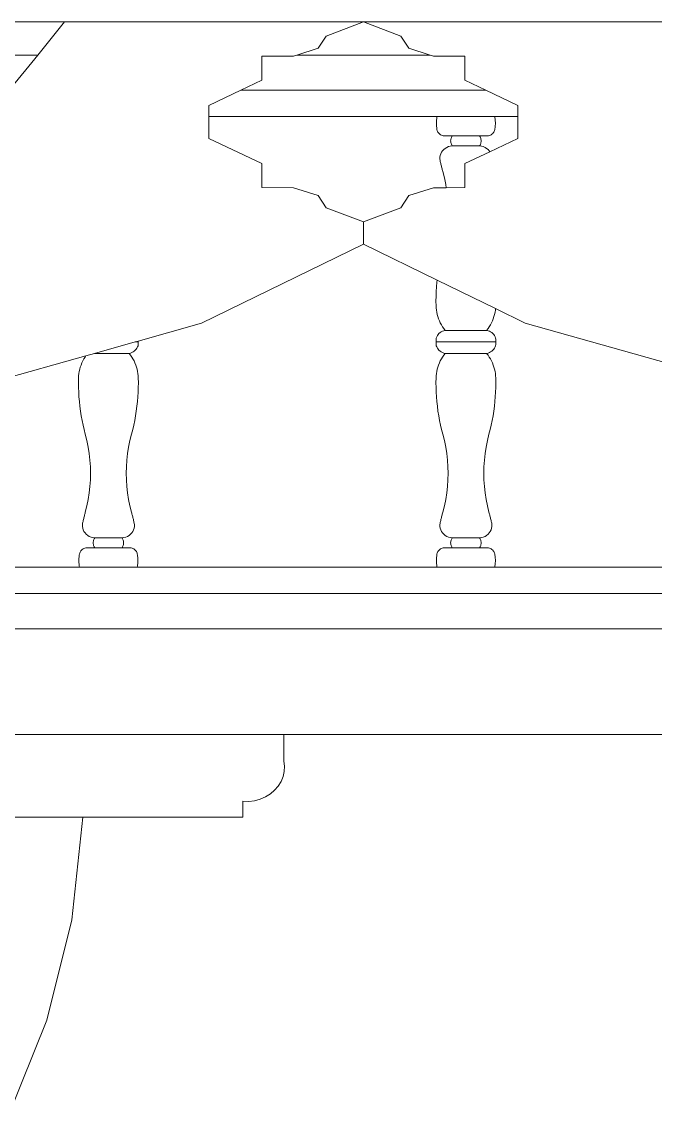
# Model space of a CAD drawing. Header units: inches. Extents: x 16.2 to 49.2, y 7.1 to 20.7.
# Drawn here: x 31.9065 to 32.1113, y 17.7661 to 18.1206 of the extents above; entities that cross this region are included whole.
import ezdxf

# ---------------------------------------------------------------- set-up
doc = ezdxf.new("R2010")
doc.units = ezdxf.units.IN
doc.header["$MEASUREMENT"] = 0
doc.layers.add('0inne_gulv', color=252, linetype='Continuous', lineweight=13)

# ---------------------------------------------------------------- blocks, each defined once
blk = doc.blocks.new('DEREK SMALL HOUSE fr')
for p, q in [((-2.02732, -0.07881), (-1.79623, -0.07881)), ((-2.02732, -0.07881), (-1.79623, -0.07881)), ((-1.80494, -0.08953), (-1.79623, -0.07881)), ((-1.79623, -0.07881), (-1.69956, -0.07881)), ((-1.71162, -0.08341), (-1.69956, -0.07881)), ((-1.69956, -0.07881), (-1.60288, -0.07881)), ((-1.68749, -0.08341), (-1.69956, -0.07881)), ((-1.71419, -0.08735), (-1.71162, -0.08341)), ((-1.68492, -0.08735), (-1.68749, -0.08341)), ((-1.72113, -0.08953), (-1.71419, -0.08735)), ((-1.67798, -0.08953), (-1.68492, -0.08735)), ((-2.01861, -0.08953), (-1.80494, -0.08953)), ((-1.81421, -0.10093), (-1.80494, -0.08953)), ((-1.7324, -0.08993), (-1.72221, -0.08987)), ((-1.7324, -0.09771), (-1.7324, -0.08993)), ((-1.72221, -0.08987), (-1.72113, -0.08953)), ((-1.72113, -0.08953), (-1.67798, -0.08953)), ((-1.6769, -0.08987), (-1.67798, -0.08953)), ((-1.66671, -0.08993), (-1.6769, -0.08987)), ((-1.66671, -0.09771), (-1.66671, -0.08993)), ((-1.73917, -0.10093), (-1.7324, -0.09771)), ((-1.65994, -0.10093), (-1.66671, -0.09771)), ((-1.74954, -0.10586), (-1.73917, -0.10093)), ((-1.73917, -0.10093), (-1.65994, -0.10093)), ((-1.64958, -0.10586), (-1.65994, -0.10093)), ((-1.74954, -0.10948), (-1.74954, -0.10586)), ((-1.64958, -0.10948), (-1.64958, -0.10586)), ((-1.74954, -0.1165), (-1.74954, -0.10948)), ((-1.74954, -0.10948), (-1.67576, -0.10948)), ((-1.67586, -0.11018), (-1.67582, -0.10983)), ((-1.67582, -0.10983), (-1.67576, -0.10948)), ((-1.65706, -0.10948), (-1.67576, -0.10948)), ((-1.657, -0.10983), (-1.65706, -0.10948)), ((-1.65706, -0.10948), (-1.64958, -0.10948)), ((-1.65696, -0.11018), (-1.657, -0.10983)), ((-1.64958, -0.1165), (-1.64958, -0.10948)), ((-1.67595, -0.1116), (-1.67594, -0.11125)), ((-1.67594, -0.11195), (-1.67595, -0.1116)), ((-1.67594, -0.11125), (-1.67593, -0.11089)), ((-1.67593, -0.11231), (-1.67594, -0.11195)), ((-1.67593, -0.11089), (-1.6759, -0.11054)), ((-1.6759, -0.11266), (-1.67593, -0.11231)), ((-1.6759, -0.11054), (-1.67586, -0.11018)), ((-1.67586, -0.11302), (-1.6759, -0.11266)), ((-1.67582, -0.11337), (-1.67586, -0.11302)), ((-1.67576, -0.11372), (-1.67582, -0.11337)), ((-1.65706, -0.11372), (-1.657, -0.11337)), ((-1.657, -0.11337), (-1.65696, -0.11302)), ((-1.65692, -0.11054), (-1.65696, -0.11018)), ((-1.65696, -0.11302), (-1.65692, -0.11266)), ((-1.6569, -0.11089), (-1.65692, -0.11054)), ((-1.65692, -0.11266), (-1.6569, -0.11231)), ((-1.65688, -0.11125), (-1.6569, -0.11089)), ((-1.6569, -0.11231), (-1.65688, -0.11195)), ((-1.65687, -0.1116), (-1.65688, -0.11125)), ((-1.65688, -0.11195), (-1.65687, -0.1116)), ((-1.7324, -0.12464), (-1.74954, -0.1165)), ((-1.67569, -0.11399), (-1.67576, -0.11372)), ((-1.67559, -0.11426), (-1.67569, -0.11399)), ((-1.67545, -0.11451), (-1.67559, -0.11426)), ((-1.67528, -0.11475), (-1.67545, -0.11451)), ((-1.67508, -0.11497), (-1.67528, -0.11475)), ((-1.67486, -0.11516), (-1.67508, -0.11497)), ((-1.67461, -0.11533), (-1.67486, -0.11516)), ((-1.67434, -0.11547), (-1.67461, -0.11533)), ((-1.67405, -0.11559), (-1.67434, -0.11547)), ((-1.67375, -0.11567), (-1.67405, -0.11559)), ((-1.67344, -0.11572), (-1.67375, -0.11567)), ((-1.67312, -0.11573), (-1.67344, -0.11572)), ((-1.67084, -0.11573), (-1.67312, -0.11573)), ((-1.67133, -0.11705), (-1.67129, -0.11677)), ((-1.67129, -0.11677), (-1.67122, -0.1165)), ((-1.67122, -0.1165), (-1.67112, -0.11623)), ((-1.67112, -0.11623), (-1.67099, -0.11598)), ((-1.67099, -0.11598), (-1.67084, -0.11573)), ((-1.67084, -0.11573), (-1.66198, -0.11573)), ((-1.66183, -0.11598), (-1.66198, -0.11573)), ((-1.66198, -0.11573), (-1.6597, -0.11573)), ((-1.66171, -0.11623), (-1.66183, -0.11598)), ((-1.66161, -0.1165), (-1.66171, -0.11623)), ((-1.66154, -0.11677), (-1.66161, -0.1165)), ((-1.66149, -0.11705), (-1.66154, -0.11677)), ((-1.6597, -0.11573), (-1.65938, -0.11572)), ((-1.65938, -0.11572), (-1.65908, -0.11567)), ((-1.65908, -0.11567), (-1.65877, -0.11559)), ((-1.65877, -0.11559), (-1.65849, -0.11547)), ((-1.65864, -0.12081), (-1.64958, -0.1165)), ((-1.65849, -0.11547), (-1.65822, -0.11533)), ((-1.65822, -0.11533), (-1.65797, -0.11516)), ((-1.65797, -0.11516), (-1.65774, -0.11497)), ((-1.65774, -0.11497), (-1.65754, -0.11475)), ((-1.65754, -0.11475), (-1.65737, -0.11451)), ((-1.65737, -0.11451), (-1.65723, -0.11426)), ((-1.65723, -0.11426), (-1.65713, -0.11399)), ((-1.65713, -0.11399), (-1.65706, -0.11372)), ((-1.67397, -0.12052), (-1.67357, -0.1201)), ((-1.67357, -0.1201), (-1.67311, -0.11973)), ((-1.67311, -0.11973), (-1.67259, -0.11942)), ((-1.67259, -0.11942), (-1.67204, -0.11918)), ((-1.67204, -0.11918), (-1.67145, -0.11901)), ((-1.67145, -0.11901), (-1.67084, -0.11891)), ((-1.67134, -0.11732), (-1.67133, -0.11705)), ((-1.67133, -0.1176), (-1.67134, -0.11732)), ((-1.67129, -0.11788), (-1.67133, -0.1176)), ((-1.67122, -0.11815), (-1.67129, -0.11788)), ((-1.67112, -0.11841), (-1.67122, -0.11815)), ((-1.67099, -0.11867), (-1.67112, -0.11841)), ((-1.67084, -0.11891), (-1.67099, -0.11867)), ((-1.67084, -0.11891), (-1.66198, -0.11891)), ((-1.66198, -0.11891), (-1.66183, -0.11867)), ((-1.66137, -0.11901), (-1.66198, -0.11891)), ((-1.66183, -0.11867), (-1.66171, -0.11841)), ((-1.66171, -0.11841), (-1.66161, -0.11815)), ((-1.66161, -0.11815), (-1.66154, -0.11788)), ((-1.66154, -0.11788), (-1.66149, -0.1176)), ((-1.66148, -0.11732), (-1.66149, -0.11705)), ((-1.66149, -0.1176), (-1.66148, -0.11732)), ((-1.66079, -0.11918), (-1.66137, -0.11901)), ((-1.66023, -0.11942), (-1.66079, -0.11918)), ((-1.65971, -0.11973), (-1.66023, -0.11942)), ((-1.65925, -0.1201), (-1.65971, -0.11973)), ((-1.65885, -0.12052), (-1.65925, -0.1201)), ((-1.67484, -0.12313), (-1.67483, -0.12257)), ((-1.67476, -0.12368), (-1.67484, -0.12313)), ((-1.67483, -0.12257), (-1.67474, -0.12202)), ((-1.67469, -0.12398), (-1.67476, -0.12368)), ((-1.67474, -0.12202), (-1.67456, -0.12149)), ((-1.67462, -0.12427), (-1.67469, -0.12398)), ((-1.67456, -0.12149), (-1.6743, -0.12099)), ((-1.6743, -0.12099), (-1.67397, -0.12052)), ((-1.66671, -0.12464), (-1.65864, -0.12081)), ((-1.65864, -0.12081), (-1.65885, -0.12052)), ((-1.7324, -0.12464), (-1.7324, -0.13243)), ((-1.67455, -0.12457), (-1.67462, -0.12427)), ((-1.67448, -0.12486), (-1.67455, -0.12457)), ((-1.67441, -0.12516), (-1.67448, -0.12486)), ((-1.67434, -0.12546), (-1.67441, -0.12516)), ((-1.67427, -0.12575), (-1.67434, -0.12546)), ((-1.67419, -0.12605), (-1.67427, -0.12575)), ((-1.67411, -0.12634), (-1.67419, -0.12605)), ((-1.67404, -0.12664), (-1.67411, -0.12634)), ((-1.67396, -0.12693), (-1.67404, -0.12664)), ((-1.67388, -0.12723), (-1.67396, -0.12693)), ((-1.67337, -0.1293), (-1.67388, -0.12723)), ((-1.66671, -0.12464), (-1.66671, -0.13243)), ((-1.67295, -0.13139), (-1.67337, -0.1293)), ((-1.7324, -0.13243), (-1.72221, -0.13249)), ((-1.72221, -0.13249), (-1.71419, -0.13501)), ((-1.6769, -0.13249), (-1.68492, -0.13501)), ((-1.67278, -0.13247), (-1.6769, -0.13249)), ((-1.67278, -0.13247), (-1.67295, -0.13139)), ((-1.66671, -0.13243), (-1.67278, -0.13247)), ((-1.71419, -0.13501), (-1.71162, -0.13895)), ((-1.68492, -0.13501), (-1.68749, -0.13895)), ((-1.71162, -0.13895), (-1.69956, -0.14354)), ((-1.68749, -0.13895), (-1.69956, -0.14354)), ((-1.69956, -0.1507), (-1.69956, -0.14354)), ((-1.7519, -0.1763), (-1.69956, -0.1507)), ((-1.69956, -0.1507), (-1.67573, -0.16235)), ((-1.67593, -0.16455), (-1.6758, -0.16302)), ((-1.6758, -0.16302), (-1.67573, -0.16235)), ((-1.67573, -0.16235), (-1.65681, -0.1716)), ((-1.67608, -0.16761), (-1.67602, -0.16608)), ((-1.67602, -0.16608), (-1.67593, -0.16455)), ((-1.67609, -0.16914), (-1.67608, -0.16761)), ((-1.67607, -0.17067), (-1.67609, -0.16914)), ((-1.67604, -0.17138), (-1.67607, -0.17067)), ((-1.67596, -0.17209), (-1.67604, -0.17138)), ((-1.67584, -0.17279), (-1.67596, -0.17209)), ((-1.67569, -0.17349), (-1.67584, -0.17279)), ((-1.6755, -0.17418), (-1.67569, -0.17349)), ((-1.65733, -0.17418), (-1.65713, -0.17349)), ((-1.65713, -0.17349), (-1.65698, -0.17279)), ((-1.65698, -0.17279), (-1.65686, -0.17209)), ((-1.65686, -0.17209), (-1.65681, -0.1716)), ((-1.64721, -0.1763), (-1.65681, -0.1716)), ((-1.7519, -0.1763), (-1.77241, -0.18209)), ((-1.67527, -0.17486), (-1.6755, -0.17418)), ((-1.675, -0.17553), (-1.67527, -0.17486)), ((-1.67469, -0.17618), (-1.675, -0.17553)), ((-1.67435, -0.17683), (-1.67469, -0.17618)), ((-1.67398, -0.17745), (-1.67435, -0.17683)), ((-1.65885, -0.17745), (-1.65847, -0.17683)), ((-1.65847, -0.17683), (-1.65813, -0.17618)), ((-1.65813, -0.17618), (-1.65782, -0.17553)), ((-1.65782, -0.17553), (-1.65756, -0.17486)), ((-1.65756, -0.17486), (-1.65733, -0.17418)), ((-1.64721, -0.1763), (-1.57476, -0.19675)), ((-1.67598, -0.18112), (-1.67585, -0.18072)), ((-1.67585, -0.18072), (-1.67565, -0.18034)), ((-1.67565, -0.18034), (-1.67541, -0.17998)), ((-1.67541, -0.17998), (-1.67512, -0.17966)), ((-1.67512, -0.17966), (-1.67478, -0.17937)), ((-1.67478, -0.17937), (-1.67441, -0.17912)), ((-1.67441, -0.17912), (-1.67401, -0.17892)), ((-1.67401, -0.17892), (-1.67357, -0.17876)), ((-1.67357, -0.17806), (-1.67398, -0.17745)), ((-1.67312, -0.17865), (-1.67357, -0.17806)), ((-1.67357, -0.17876), (-1.67312, -0.17865)), ((-1.67312, -0.17865), (-1.6597, -0.17865)), ((-1.6597, -0.17865), (-1.65926, -0.17806)), ((-1.65925, -0.17876), (-1.6597, -0.17865)), ((-1.65926, -0.17806), (-1.65885, -0.17745)), ((-1.65882, -0.17892), (-1.65925, -0.17876)), ((-1.65841, -0.17912), (-1.65882, -0.17892)), ((-1.65804, -0.17937), (-1.65841, -0.17912)), ((-1.6577, -0.17966), (-1.65804, -0.17937)), ((-1.65741, -0.17998), (-1.6577, -0.17966)), ((-1.65717, -0.18034), (-1.65741, -0.17998)), ((-1.65698, -0.18072), (-1.65717, -0.18034)), ((-1.65684, -0.18112), (-1.65698, -0.18072)), ((-1.77338, -0.18236), (-1.78653, -0.18608)), ((-1.77241, -0.18209), (-1.77338, -0.18236)), ((-1.77338, -0.18236), (-1.77243, -0.18236)), ((-1.77282, -0.18439), (-1.77263, -0.18401)), ((-1.77263, -0.18401), (-1.77249, -0.18361)), ((-1.77249, -0.18361), (-1.77242, -0.1832)), ((-1.77243, -0.18236), (-1.77241, -0.18209)), ((-1.7724, -0.18278), (-1.77243, -0.18236)), ((-1.77242, -0.1832), (-1.7724, -0.18278)), ((-1.67608, -0.18195), (-1.67606, -0.18153)), ((-1.67604, -0.18236), (-1.67608, -0.18195)), ((-1.67608, -0.18278), (-1.67604, -0.18236)), ((-1.67606, -0.1832), (-1.67608, -0.18278)), ((-1.67606, -0.18153), (-1.67598, -0.18112)), ((-1.67598, -0.18361), (-1.67606, -0.1832)), ((-1.67604, -0.18236), (-1.65678, -0.18236)), ((-1.67585, -0.18401), (-1.67598, -0.18361)), ((-1.67565, -0.18439), (-1.67585, -0.18401)), ((-1.65717, -0.18439), (-1.65698, -0.18401)), ((-1.65698, -0.18401), (-1.65684, -0.18361)), ((-1.65676, -0.18153), (-1.65684, -0.18112)), ((-1.65684, -0.18361), (-1.65676, -0.1832)), ((-1.65678, -0.18236), (-1.65674, -0.18195)), ((-1.65674, -0.18278), (-1.65678, -0.18236)), ((-1.65674, -0.18195), (-1.65676, -0.18153)), ((-1.65676, -0.1832), (-1.65674, -0.18278)), ((-1.78936, -0.18687), (-1.82435, -0.19675)), ((-1.79001, -0.1879), (-1.78963, -0.18727)), ((-1.78963, -0.18727), (-1.78936, -0.18687)), ((-1.78653, -0.18608), (-1.78936, -0.18687)), ((-1.78653, -0.18608), (-1.77535, -0.18608)), ((-1.77535, -0.18608), (-1.7749, -0.18597)), ((-1.77491, -0.18667), (-1.77535, -0.18608)), ((-1.7745, -0.18727), (-1.77491, -0.18667)), ((-1.7749, -0.18597), (-1.77447, -0.18581)), ((-1.77412, -0.1879), (-1.7745, -0.18727)), ((-1.77447, -0.18581), (-1.77406, -0.18561)), ((-1.77406, -0.18561), (-1.77369, -0.18536)), ((-1.77369, -0.18536), (-1.77336, -0.18507)), ((-1.77336, -0.18507), (-1.77306, -0.18474)), ((-1.77306, -0.18474), (-1.77282, -0.18439)), ((-1.67541, -0.18474), (-1.67565, -0.18439)), ((-1.67512, -0.18507), (-1.67541, -0.18474)), ((-1.67478, -0.18536), (-1.67512, -0.18507)), ((-1.67441, -0.18561), (-1.67478, -0.18536)), ((-1.67401, -0.18581), (-1.67441, -0.18561)), ((-1.67435, -0.1879), (-1.67398, -0.18727)), ((-1.67357, -0.18597), (-1.67401, -0.18581)), ((-1.67398, -0.18727), (-1.67357, -0.18667)), ((-1.67312, -0.18608), (-1.67357, -0.18597)), ((-1.67357, -0.18667), (-1.67312, -0.18608)), ((-1.67312, -0.18608), (-1.6597, -0.18608)), ((-1.6597, -0.18608), (-1.65925, -0.18597)), ((-1.65926, -0.18667), (-1.6597, -0.18608)), ((-1.65885, -0.18727), (-1.65926, -0.18667)), ((-1.65925, -0.18597), (-1.65882, -0.18581)), ((-1.65847, -0.1879), (-1.65885, -0.18727)), ((-1.65882, -0.18581), (-1.65841, -0.18561)), ((-1.65841, -0.18561), (-1.65804, -0.18536)), ((-1.65804, -0.18536), (-1.6577, -0.18507)), ((-1.6577, -0.18507), (-1.65741, -0.18474)), ((-1.65741, -0.18474), (-1.65717, -0.18439)), ((-1.7915, -0.19194), (-1.79134, -0.19124)), ((-1.79134, -0.19124), (-1.79115, -0.19055)), ((-1.79115, -0.19055), (-1.79092, -0.18987)), ((-1.79092, -0.18987), (-1.79065, -0.1892)), ((-1.79065, -0.1892), (-1.79035, -0.18854)), ((-1.79035, -0.18854), (-1.79001, -0.1879)), ((-1.77378, -0.18854), (-1.77412, -0.1879)), ((-1.77348, -0.1892), (-1.77378, -0.18854)), ((-1.77321, -0.18987), (-1.77348, -0.1892)), ((-1.77298, -0.19055), (-1.77321, -0.18987)), ((-1.77279, -0.19124), (-1.77298, -0.19055)), ((-1.77263, -0.19194), (-1.77279, -0.19124)), ((-1.67584, -0.19194), (-1.67569, -0.19124)), ((-1.67569, -0.19124), (-1.6755, -0.19055)), ((-1.6755, -0.19055), (-1.67527, -0.18987)), ((-1.67527, -0.18987), (-1.675, -0.1892)), ((-1.675, -0.1892), (-1.67469, -0.18854)), ((-1.67469, -0.18854), (-1.67435, -0.1879)), ((-1.65813, -0.18854), (-1.65847, -0.1879)), ((-1.65782, -0.1892), (-1.65813, -0.18854)), ((-1.65756, -0.18987), (-1.65782, -0.1892)), ((-1.65733, -0.19055), (-1.65756, -0.18987)), ((-1.65713, -0.19124), (-1.65733, -0.19055)), ((-1.65698, -0.19194), (-1.65713, -0.19124)), ((-1.79175, -0.19559), (-1.79173, -0.19406)), ((-1.79173, -0.19406), (-1.79169, -0.19335)), ((-1.79169, -0.19335), (-1.79161, -0.19264)), ((-1.79161, -0.19264), (-1.7915, -0.19194)), ((-1.77252, -0.19264), (-1.77263, -0.19194)), ((-1.77244, -0.19335), (-1.77252, -0.19264)), ((-1.7724, -0.19406), (-1.77244, -0.19335)), ((-1.77238, -0.19559), (-1.7724, -0.19406)), ((-1.67609, -0.19559), (-1.67607, -0.19406)), ((-1.67607, -0.19406), (-1.67604, -0.19335)), ((-1.67604, -0.19335), (-1.67596, -0.19264)), ((-1.67596, -0.19264), (-1.67584, -0.19194)), ((-1.65686, -0.19264), (-1.65698, -0.19194)), ((-1.65679, -0.19335), (-1.65686, -0.19264)), ((-1.65675, -0.19406), (-1.65679, -0.19335)), ((-1.65673, -0.19559), (-1.65675, -0.19406)), ((-1.79173, -0.19712), (-1.79175, -0.19559)), ((-1.79168, -0.19865), (-1.79173, -0.19712)), ((-1.77245, -0.19865), (-1.7724, -0.19712)), ((-1.7724, -0.19712), (-1.77238, -0.19559)), ((-1.67608, -0.19712), (-1.67609, -0.19559)), ((-1.67602, -0.19865), (-1.67608, -0.19712)), ((-1.6568, -0.19865), (-1.65675, -0.19712)), ((-1.65675, -0.19712), (-1.65673, -0.19559)), ((-1.79158, -0.20018), (-1.79168, -0.19865)), ((-1.79146, -0.2017), (-1.79158, -0.20018)), ((-1.79129, -0.20323), (-1.79146, -0.2017)), ((-1.77284, -0.20323), (-1.77267, -0.2017)), ((-1.77267, -0.2017), (-1.77255, -0.20018)), ((-1.77255, -0.20018), (-1.77245, -0.19865)), ((-1.67593, -0.20018), (-1.67602, -0.19865)), ((-1.6758, -0.2017), (-1.67593, -0.20018)), ((-1.67564, -0.20323), (-1.6758, -0.2017)), ((-1.65718, -0.20323), (-1.65702, -0.2017)), ((-1.65702, -0.2017), (-1.65689, -0.20018)), ((-1.65689, -0.20018), (-1.6568, -0.19865)), ((-1.79109, -0.20475), (-1.79129, -0.20323)), ((-1.79085, -0.20626), (-1.79109, -0.20475)), ((-1.77328, -0.20626), (-1.77304, -0.20475)), ((-1.77304, -0.20475), (-1.77284, -0.20323)), ((-1.67544, -0.20475), (-1.67564, -0.20323)), ((-1.6752, -0.20626), (-1.67544, -0.20475)), ((-1.65762, -0.20626), (-1.65739, -0.20475)), ((-1.65739, -0.20475), (-1.65718, -0.20323)), ((-1.79058, -0.20777), (-1.79085, -0.20626)), ((-1.79027, -0.20928), (-1.79058, -0.20777)), ((-1.77386, -0.20928), (-1.77355, -0.20777)), ((-1.77355, -0.20777), (-1.77328, -0.20626)), ((-1.67492, -0.20777), (-1.6752, -0.20626)), ((-1.67461, -0.20928), (-1.67492, -0.20777)), ((-1.65821, -0.20928), (-1.6579, -0.20777)), ((-1.6579, -0.20777), (-1.65762, -0.20626)), ((-1.78992, -0.21078), (-1.79027, -0.20928)), ((-1.78954, -0.21227), (-1.78992, -0.21078)), ((-1.78902, -0.21434), (-1.78954, -0.21227)), ((-1.77511, -0.21434), (-1.77459, -0.21227)), ((-1.77459, -0.21227), (-1.77421, -0.21078)), ((-1.77421, -0.21078), (-1.77386, -0.20928)), ((-1.67427, -0.21078), (-1.67461, -0.20928)), ((-1.67388, -0.21227), (-1.67427, -0.21078)), ((-1.67337, -0.21434), (-1.67388, -0.21227)), ((-1.65945, -0.21434), (-1.65894, -0.21227)), ((-1.65894, -0.21227), (-1.65856, -0.21078)), ((-1.65856, -0.21078), (-1.65821, -0.20928)), ((-1.78861, -0.21643), (-1.78902, -0.21434)), ((-1.77552, -0.21643), (-1.77511, -0.21434)), ((-1.67295, -0.21643), (-1.67337, -0.21434)), ((-1.65987, -0.21643), (-1.65945, -0.21434)), ((-1.78828, -0.21853), (-1.78861, -0.21643)), ((-1.78804, -0.22064), (-1.78828, -0.21853)), ((-1.77609, -0.22064), (-1.77585, -0.21853)), ((-1.77585, -0.21853), (-1.77552, -0.21643)), ((-1.67262, -0.21853), (-1.67295, -0.21643)), ((-1.67239, -0.22064), (-1.67262, -0.21853)), ((-1.66043, -0.22064), (-1.6602, -0.21853)), ((-1.6602, -0.21853), (-1.65987, -0.21643)), ((-1.7879, -0.22276), (-1.78804, -0.22064)), ((-1.78786, -0.22488), (-1.7879, -0.22276)), ((-1.77627, -0.22488), (-1.77623, -0.22276)), ((-1.77623, -0.22276), (-1.77609, -0.22064)), ((-1.67225, -0.22276), (-1.67239, -0.22064)), ((-1.6722, -0.22488), (-1.67225, -0.22276)), ((-1.66062, -0.22488), (-1.66057, -0.22276)), ((-1.66057, -0.22276), (-1.66043, -0.22064)), ((-1.7879, -0.22701), (-1.78786, -0.22488)), ((-1.77623, -0.22701), (-1.77627, -0.22488)), ((-1.67225, -0.22701), (-1.6722, -0.22488)), ((-1.66057, -0.22701), (-1.66062, -0.22488)), ((-1.78828, -0.23124), (-1.78804, -0.22913)), ((-1.78804, -0.22913), (-1.7879, -0.22701)), ((-1.77609, -0.22913), (-1.77623, -0.22701)), ((-1.77585, -0.23124), (-1.77609, -0.22913)), ((-1.67262, -0.23124), (-1.67239, -0.22913)), ((-1.67239, -0.22913), (-1.67225, -0.22701)), ((-1.66043, -0.22913), (-1.66057, -0.22701)), ((-1.6602, -0.23124), (-1.66043, -0.22913)), ((-1.78902, -0.23543), (-1.78861, -0.23334)), ((-1.78861, -0.23334), (-1.78828, -0.23124)), ((-1.77552, -0.23334), (-1.77585, -0.23124)), ((-1.77511, -0.23543), (-1.77552, -0.23334)), ((-1.67337, -0.23543), (-1.67295, -0.23334)), ((-1.67295, -0.23334), (-1.67262, -0.23124)), ((-1.65987, -0.23334), (-1.6602, -0.23124)), ((-1.65945, -0.23543), (-1.65987, -0.23334)), ((-1.78954, -0.2375), (-1.78902, -0.23543)), ((-1.77459, -0.2375), (-1.77511, -0.23543)), ((-1.67388, -0.2375), (-1.67337, -0.23543)), ((-1.65894, -0.2375), (-1.65945, -0.23543)), ((-1.79041, -0.24105), (-1.79034, -0.24075)), ((-1.79034, -0.24075), (-1.79027, -0.24046)), ((-1.79027, -0.24046), (-1.79021, -0.24016)), ((-1.79021, -0.24016), (-1.79014, -0.23986)), ((-1.79014, -0.23986), (-1.79006, -0.23957)), ((-1.79006, -0.23957), (-1.78999, -0.23927)), ((-1.78999, -0.23927), (-1.78992, -0.23898)), ((-1.78992, -0.23898), (-1.78984, -0.23868)), ((-1.78984, -0.23868), (-1.78977, -0.23839)), ((-1.78977, -0.23839), (-1.78969, -0.23809)), ((-1.78969, -0.23809), (-1.78961, -0.2378)), ((-1.78961, -0.2378), (-1.78954, -0.2375)), ((-1.77452, -0.2378), (-1.77459, -0.2375)), ((-1.77444, -0.23809), (-1.77452, -0.2378)), ((-1.77436, -0.23839), (-1.77444, -0.23809)), ((-1.77429, -0.23868), (-1.77436, -0.23839)), ((-1.77421, -0.23898), (-1.77429, -0.23868)), ((-1.77414, -0.23927), (-1.77421, -0.23898)), ((-1.77407, -0.23957), (-1.77414, -0.23927)), ((-1.77399, -0.23986), (-1.77407, -0.23957)), ((-1.77392, -0.24016), (-1.77399, -0.23986)), ((-1.77385, -0.24046), (-1.77392, -0.24016)), ((-1.77379, -0.24075), (-1.77385, -0.24046)), ((-1.77372, -0.24105), (-1.77379, -0.24075)), ((-1.67476, -0.24105), (-1.67469, -0.24075)), ((-1.67469, -0.24075), (-1.67462, -0.24046)), ((-1.67462, -0.24046), (-1.67455, -0.24016)), ((-1.67455, -0.24016), (-1.67448, -0.23986)), ((-1.67448, -0.23986), (-1.67441, -0.23957)), ((-1.67441, -0.23957), (-1.67434, -0.23927)), ((-1.67434, -0.23927), (-1.67427, -0.23898)), ((-1.67427, -0.23898), (-1.67419, -0.23868)), ((-1.67419, -0.23868), (-1.67411, -0.23839)), ((-1.67411, -0.23839), (-1.67404, -0.23809)), ((-1.67404, -0.23809), (-1.67396, -0.2378)), ((-1.67396, -0.2378), (-1.67388, -0.2375)), ((-1.65886, -0.2378), (-1.65894, -0.2375)), ((-1.65878, -0.23809), (-1.65886, -0.2378)), ((-1.65871, -0.23839), (-1.65878, -0.23809)), ((-1.65863, -0.23868), (-1.65871, -0.23839)), ((-1.65856, -0.23898), (-1.65863, -0.23868)), ((-1.65848, -0.23927), (-1.65856, -0.23898)), ((-1.65841, -0.23957), (-1.65848, -0.23927)), ((-1.65834, -0.23986), (-1.65841, -0.23957)), ((-1.65827, -0.24016), (-1.65834, -0.23986)), ((-1.6582, -0.24046), (-1.65827, -0.24016)), ((-1.65813, -0.24075), (-1.6582, -0.24046)), ((-1.65807, -0.24105), (-1.65813, -0.24075)), ((-1.79049, -0.2416), (-1.79041, -0.24105)), ((-1.79048, -0.24215), (-1.79049, -0.2416)), ((-1.79039, -0.2427), (-1.79048, -0.24215)), ((-1.79021, -0.24324), (-1.79039, -0.2427)), ((-1.78996, -0.24374), (-1.79021, -0.24324)), ((-1.78963, -0.24421), (-1.78996, -0.24374)), ((-1.78923, -0.24463), (-1.78963, -0.24421)), ((-1.7749, -0.24463), (-1.7745, -0.24421)), ((-1.7745, -0.24421), (-1.77417, -0.24374)), ((-1.77417, -0.24374), (-1.77392, -0.24324)), ((-1.77392, -0.24324), (-1.77374, -0.2427)), ((-1.77374, -0.2427), (-1.77365, -0.24215)), ((-1.77364, -0.2416), (-1.77372, -0.24105)), ((-1.77365, -0.24215), (-1.77364, -0.2416)), ((-1.67484, -0.2416), (-1.67476, -0.24105)), ((-1.67483, -0.24215), (-1.67484, -0.2416)), ((-1.67474, -0.2427), (-1.67483, -0.24215)), ((-1.67456, -0.24324), (-1.67474, -0.2427)), ((-1.6743, -0.24374), (-1.67456, -0.24324)), ((-1.67397, -0.24421), (-1.6743, -0.24374)), ((-1.67357, -0.24463), (-1.67397, -0.24421)), ((-1.65925, -0.24463), (-1.65885, -0.24421)), ((-1.65885, -0.24421), (-1.65852, -0.24374)), ((-1.65852, -0.24374), (-1.65826, -0.24324)), ((-1.65826, -0.24324), (-1.65809, -0.2427)), ((-1.65809, -0.2427), (-1.65799, -0.24215)), ((-1.65799, -0.2416), (-1.65807, -0.24105)), ((-1.65799, -0.24215), (-1.65799, -0.2416)), ((-1.78876, -0.245), (-1.78923, -0.24463)), ((-1.78825, -0.24531), (-1.78876, -0.245)), ((-1.78769, -0.24555), (-1.78825, -0.24531)), ((-1.7871, -0.24572), (-1.78769, -0.24555)), ((-1.78649, -0.24581), (-1.7871, -0.24572)), ((-1.787, -0.2474), (-1.78698, -0.24713)), ((-1.78698, -0.24768), (-1.787, -0.2474)), ((-1.78698, -0.24713), (-1.78694, -0.24685)), ((-1.78694, -0.24796), (-1.78698, -0.24768)), ((-1.78694, -0.24685), (-1.78687, -0.24658)), ((-1.78687, -0.24823), (-1.78694, -0.24796)), ((-1.78687, -0.24658), (-1.78677, -0.24631)), ((-1.78677, -0.24631), (-1.78664, -0.24606)), ((-1.78664, -0.24606), (-1.78649, -0.24581)), ((-1.78649, -0.24581), (-1.77764, -0.24581)), ((-1.77764, -0.24581), (-1.77703, -0.24572)), ((-1.77749, -0.24606), (-1.77764, -0.24581)), ((-1.77736, -0.24631), (-1.77749, -0.24606)), ((-1.77726, -0.24658), (-1.77736, -0.24631)), ((-1.77719, -0.24685), (-1.77726, -0.24658)), ((-1.77726, -0.24823), (-1.77719, -0.24796)), ((-1.77715, -0.24713), (-1.77719, -0.24685)), ((-1.77719, -0.24796), (-1.77715, -0.24768)), ((-1.77713, -0.2474), (-1.77715, -0.24713)), ((-1.77715, -0.24768), (-1.77713, -0.2474)), ((-1.77703, -0.24572), (-1.77644, -0.24555)), ((-1.77644, -0.24555), (-1.77588, -0.24531)), ((-1.77588, -0.24531), (-1.77537, -0.245)), ((-1.77537, -0.245), (-1.7749, -0.24463)), ((-1.67311, -0.245), (-1.67357, -0.24463)), ((-1.67259, -0.24531), (-1.67311, -0.245)), ((-1.67204, -0.24555), (-1.67259, -0.24531)), ((-1.67145, -0.24572), (-1.67204, -0.24555)), ((-1.67084, -0.24581), (-1.67145, -0.24572)), ((-1.67134, -0.2474), (-1.67133, -0.24713)), ((-1.67133, -0.24768), (-1.67134, -0.2474)), ((-1.67133, -0.24713), (-1.67129, -0.24685)), ((-1.67129, -0.24796), (-1.67133, -0.24768)), ((-1.67129, -0.24685), (-1.67122, -0.24658)), ((-1.67122, -0.24823), (-1.67129, -0.24796)), ((-1.67122, -0.24658), (-1.67112, -0.24631)), ((-1.67112, -0.24631), (-1.67099, -0.24606)), ((-1.67099, -0.24606), (-1.67084, -0.24581)), ((-1.67084, -0.24581), (-1.66198, -0.24581)), ((-1.66198, -0.24581), (-1.66137, -0.24572)), ((-1.66183, -0.24606), (-1.66198, -0.24581)), ((-1.66171, -0.24631), (-1.66183, -0.24606)), ((-1.66161, -0.24658), (-1.66171, -0.24631)), ((-1.66154, -0.24685), (-1.66161, -0.24658)), ((-1.66161, -0.24823), (-1.66154, -0.24796)), ((-1.66149, -0.24713), (-1.66154, -0.24685)), ((-1.66154, -0.24796), (-1.66149, -0.24768)), ((-1.66148, -0.2474), (-1.66149, -0.24713)), ((-1.66149, -0.24768), (-1.66148, -0.2474)), ((-1.66137, -0.24572), (-1.66079, -0.24555)), ((-1.66079, -0.24555), (-1.66023, -0.24531)), ((-1.66023, -0.24531), (-1.65971, -0.245)), ((-1.65971, -0.245), (-1.65925, -0.24463)), ((-1.79152, -0.25171), (-1.79147, -0.25136)), ((-1.79147, -0.25136), (-1.79141, -0.25101)), ((-1.79141, -0.25101), (-1.79135, -0.25073)), ((-1.79135, -0.25073), (-1.79124, -0.25047)), ((-1.79124, -0.25047), (-1.79111, -0.25021)), ((-1.79111, -0.25021), (-1.79094, -0.24998)), ((-1.79094, -0.24998), (-1.79074, -0.24976)), ((-1.79074, -0.24976), (-1.79051, -0.24957)), ((-1.79051, -0.24957), (-1.79026, -0.2494)), ((-1.79026, -0.2494), (-1.78999, -0.24925)), ((-1.78999, -0.24925), (-1.7897, -0.24914)), ((-1.7897, -0.24914), (-1.7894, -0.24906)), ((-1.7894, -0.24906), (-1.78909, -0.24901)), ((-1.78909, -0.24901), (-1.78878, -0.24899)), ((-1.78649, -0.24899), (-1.78878, -0.24899)), ((-1.78677, -0.24849), (-1.78687, -0.24823)), ((-1.78664, -0.24875), (-1.78677, -0.24849)), ((-1.78649, -0.24899), (-1.78664, -0.24875)), ((-1.77764, -0.24899), (-1.78649, -0.24899)), ((-1.77764, -0.24899), (-1.77749, -0.24875)), ((-1.77764, -0.24899), (-1.77535, -0.24899)), ((-1.77749, -0.24875), (-1.77736, -0.24849)), ((-1.77736, -0.24849), (-1.77726, -0.24823)), ((-1.77504, -0.24901), (-1.77535, -0.24899)), ((-1.77473, -0.24906), (-1.77504, -0.24901)), ((-1.77443, -0.24914), (-1.77473, -0.24906)), ((-1.77414, -0.24925), (-1.77443, -0.24914)), ((-1.77387, -0.2494), (-1.77414, -0.24925)), ((-1.77362, -0.24957), (-1.77387, -0.2494)), ((-1.77339, -0.24976), (-1.77362, -0.24957)), ((-1.77319, -0.24998), (-1.77339, -0.24976)), ((-1.77302, -0.25021), (-1.77319, -0.24998)), ((-1.77289, -0.25047), (-1.77302, -0.25021)), ((-1.77278, -0.25073), (-1.77289, -0.25047)), ((-1.77272, -0.25101), (-1.77278, -0.25073)), ((-1.77266, -0.25136), (-1.77272, -0.25101)), ((-1.77261, -0.25171), (-1.77266, -0.25136)), ((-1.67586, -0.25171), (-1.67582, -0.25136)), ((-1.67582, -0.25136), (-1.67576, -0.25101)), ((-1.67576, -0.25101), (-1.67569, -0.25073)), ((-1.67569, -0.25073), (-1.67559, -0.25047)), ((-1.67559, -0.25047), (-1.67545, -0.25021)), ((-1.67545, -0.25021), (-1.67528, -0.24998)), ((-1.67528, -0.24998), (-1.67508, -0.24976)), ((-1.67508, -0.24976), (-1.67486, -0.24957)), ((-1.67486, -0.24957), (-1.67461, -0.2494)), ((-1.67461, -0.2494), (-1.67434, -0.24925)), ((-1.67434, -0.24925), (-1.67405, -0.24914)), ((-1.67405, -0.24914), (-1.67375, -0.24906)), ((-1.67375, -0.24906), (-1.67344, -0.24901)), ((-1.67344, -0.24901), (-1.67312, -0.24899)), ((-1.67084, -0.24899), (-1.67312, -0.24899)), ((-1.67112, -0.24849), (-1.67122, -0.24823)), ((-1.67099, -0.24875), (-1.67112, -0.24849)), ((-1.67084, -0.24899), (-1.67099, -0.24875)), ((-1.66198, -0.24899), (-1.67084, -0.24899)), ((-1.66198, -0.24899), (-1.66183, -0.24875)), ((-1.66198, -0.24899), (-1.6597, -0.24899)), ((-1.66183, -0.24875), (-1.66171, -0.24849)), ((-1.66171, -0.24849), (-1.66161, -0.24823)), ((-1.65938, -0.24901), (-1.6597, -0.24899)), ((-1.65908, -0.24906), (-1.65938, -0.24901)), ((-1.65877, -0.24914), (-1.65908, -0.24906)), ((-1.65849, -0.24925), (-1.65877, -0.24914)), ((-1.65822, -0.2494), (-1.65849, -0.24925)), ((-1.65797, -0.24957), (-1.65822, -0.2494)), ((-1.65774, -0.24976), (-1.65797, -0.24957)), ((-1.65754, -0.24998), (-1.65774, -0.24976)), ((-1.65737, -0.25021), (-1.65754, -0.24998)), ((-1.65723, -0.25047), (-1.65737, -0.25021)), ((-1.65713, -0.25073), (-1.65723, -0.25047)), ((-1.65706, -0.25101), (-1.65713, -0.25073)), ((-1.657, -0.25136), (-1.65706, -0.25101)), ((-1.65696, -0.25171), (-1.657, -0.25136)), ((-1.7916, -0.25277), (-1.79158, -0.25242)), ((-1.7916, -0.25313), (-1.7916, -0.25277)), ((-1.7916, -0.25348), (-1.7916, -0.25313)), ((-1.79158, -0.25384), (-1.7916, -0.25348)), ((-1.79158, -0.25242), (-1.79155, -0.25206)), ((-1.79155, -0.25419), (-1.79158, -0.25384)), ((-1.79155, -0.25206), (-1.79152, -0.25171)), ((-1.79152, -0.25454), (-1.79155, -0.25419)), ((-1.79147, -0.2549), (-1.79152, -0.25454)), ((-1.79141, -0.25525), (-1.79147, -0.2549)), ((-1.77272, -0.25525), (-1.77266, -0.2549)), ((-1.77266, -0.2549), (-1.77261, -0.25454)), ((-1.77257, -0.25206), (-1.77261, -0.25171)), ((-1.77261, -0.25454), (-1.77257, -0.25419)), ((-1.77255, -0.25242), (-1.77257, -0.25206)), ((-1.77257, -0.25419), (-1.77255, -0.25384)), ((-1.77253, -0.25277), (-1.77255, -0.25242)), ((-1.77255, -0.25384), (-1.77253, -0.25348)), ((-1.77253, -0.25313), (-1.77253, -0.25277)), ((-1.77253, -0.25348), (-1.77253, -0.25313)), ((-1.67595, -0.25313), (-1.67594, -0.25277)), ((-1.67594, -0.25348), (-1.67595, -0.25313)), ((-1.67594, -0.25277), (-1.67593, -0.25242)), ((-1.67593, -0.25384), (-1.67594, -0.25348)), ((-1.67593, -0.25242), (-1.6759, -0.25206)), ((-1.6759, -0.25419), (-1.67593, -0.25384)), ((-1.6759, -0.25206), (-1.67586, -0.25171)), ((-1.67586, -0.25454), (-1.6759, -0.25419)), ((-1.67582, -0.2549), (-1.67586, -0.25454)), ((-1.67576, -0.25525), (-1.67582, -0.2549)), ((-1.65706, -0.25525), (-1.657, -0.2549)), ((-1.657, -0.2549), (-1.65696, -0.25454)), ((-1.65692, -0.25206), (-1.65696, -0.25171)), ((-1.65696, -0.25454), (-1.65692, -0.25419)), ((-1.6569, -0.25242), (-1.65692, -0.25206)), ((-1.65692, -0.25419), (-1.6569, -0.25384)), ((-1.65688, -0.25277), (-1.6569, -0.25242)), ((-1.6569, -0.25384), (-1.65688, -0.25348)), ((-1.65687, -0.25313), (-1.65688, -0.25277)), ((-1.65688, -0.25348), (-1.65687, -0.25313)), ((-1.88837, -0.25525), (-1.79141, -0.25525)), ((-1.79141, -0.25525), (-1.77272, -0.25525)), ((-1.77404, -0.25525), (-1.79009, -0.25525)), ((-1.77272, -0.25525), (-1.67576, -0.25525)), ((-1.72319, -0.25525), (-1.73924, -0.25525)), ((-1.67576, -0.25525), (-1.65706, -0.25525)), ((-1.65838, -0.25525), (-1.67444, -0.25525)), ((-1.65706, -0.25525), (-1.56011, -0.25525)), ((-1.60753, -0.25525), (-1.62359, -0.25525)), ((-2.10617, -0.2638), (0.44335, -0.2638)), ((-2.10617, -0.2752), (0.44335, -0.2752)), ((-2.07629, -0.30941), (-1.72529, -0.30941)), ((-1.72529, -0.31803), (-1.72529, -0.30941)), ((-1.72529, -0.30941), (0.06509, -0.30941)), ((-1.72529, -0.31803), (-1.72509, -0.31972)), ((-1.72517, -0.32142), (-1.72555, -0.32308)), ((-1.72509, -0.31972), (-1.72517, -0.32142)), ((-1.72621, -0.32468), (-1.72713, -0.32616)), ((-1.72555, -0.32308), (-1.72621, -0.32468)), ((-1.73124, -0.32963), (-1.73294, -0.33036)), ((-1.72967, -0.32867), (-1.73124, -0.32963)), ((-1.72829, -0.3275), (-1.72967, -0.32867)), ((-1.72713, -0.32616), (-1.72829, -0.3275)), ((-1.73663, -0.33109), (-1.73853, -0.33106)), ((-1.73853, -0.33624), (-1.73853, -0.33106)), ((-1.73476, -0.33086), (-1.73663, -0.33109)), ((-1.73294, -0.33036), (-1.73476, -0.33086)), ((-1.81961, -0.33624), (-1.79035, -0.33624)), ((-1.79389, -0.36941), (-1.79035, -0.33624)), ((-1.79035, -0.33624), (-1.73853, -0.33624)), ((-1.80202, -0.40192), (-1.79389, -0.36941)), ((-1.81461, -0.43327), (-1.80202, -0.40192))]:
    blk.add_line(p, q)

msp = doc.modelspace()

# ---------------------------------------------------------------- block references
at = {"layer": '0inne_gulv'}
msp.add_blockref('DEREK SMALL HOUSE fr', (33.7165, 18.19939), dxfattribs=at)

doc.saveas('drawing.dxf')
